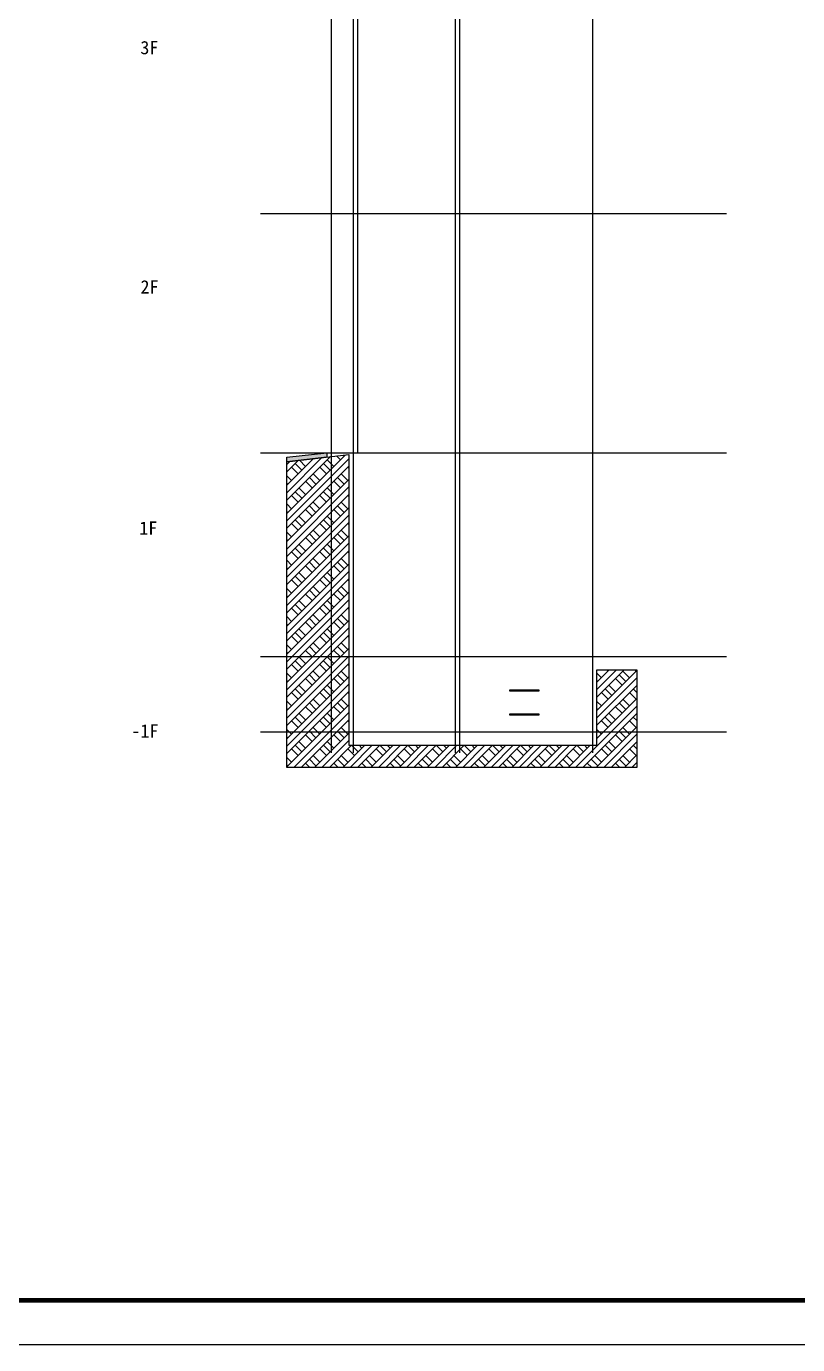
# Model space of a CAD drawing. Extents: x -737978 to 768813, y -372247 to 1140308.
# Drawn here: x 98187 to 115596, y -268610 to -238855 of the extents above; entities that cross this region are included whole.
import ezdxf

# ---------------------------------------------------------------- set-up
doc = ezdxf.new("R2010")
doc.units = 0
doc.header["$LTSCALE"] = 10
doc.header["$MEASUREMENT"] = 0
doc.linetypes.add('DOTE', pattern=[2.42, 2, -0.2, 0.02, -0.2])
doc.layers.get('0').update_dxf_attribs({"linetype": 'CONTINUOUS'})
for name, color, linetype in [('A-WALL-GLAZ', 141, 'CONTINUOUS'), ('DIM_LEAD', 3, 'CONTINUOUS'), ('DOTE', 1, 'DOTE'), ('PUB_TITLE', 4, 'CONTINUOUS'), ('图案填充', 8, 'CONTINUOUS')]:
    doc.layers.add(name, color=color, linetype=linetype)
doc.styles.add('_TCH_DYN', font='')
doc.styles.get('_TCH_DYN').set_extended_font_data('SimSun')

msp = doc.modelspace()

# ---------------------------------------------------------------- hatches: boundary and pattern name
msp.add_hatch(color=256).paths.add_polyline_path([(104066.3, -248680.7), (104066.3, -248580.7), (104966.3, -248480.7), (104966.3, -248580.7)])
at = {"layer": '图案填充'}
h = msp.add_hatch(dxfattribs=at)
h.set_pattern_fill('夯实土壤', color=256, scale=80)
h.set_pattern_definition([(45, (866682.9, -88091.18), (-317.9152, 317.9152), []), (45, (866850.9, -88091.18), (-317.9152, 317.9152), []), (45, (867018.9, -88091.18), (-317.9152, 317.9152), []), (135, (866682.9, -88091.18), (-317.9152, -317.9152), [212, -237.6]), (135, (866766.9, -88007.18), (-317.9152, -317.9152), [212, -237.6]), (135, (866850.9, -87923.18), (-317.9152, -317.9152), [212, -237.6])])
h.paths.add_polyline_path([(104066.3, -248680.7), (105466.3, -248517.7), (105466.3, -255080.7), (111066.3, -255080.7), (111066.3, -253380.7), (111966.3, -253380.7), (111966.3, -255580.7), (104066.3, -255580.7)])

# ---------------------------------------------------------------- linework, layer by layer
at = {"color": 8}
msp.add_lwpolyline([(105666.3, -248480.7), (105666.3, -222380.7)], dxfattribs=at)
for points in [[(104066.3, -248680.7), (104066.3, -248580.7), (104966.3, -248480.7), (104966.3, -248580.7)], [(104066.3, -248680.7), (105466.3, -248517.7), (105466.3, -255080.7), (111066.3, -255080.7), (111066.3, -253380.7), (111966.3, -253380.7), (111966.3, -255580.7), (104066.3, -255580.7)]]:
    msp.add_lwpolyline(points, close=True)
at = {"layer": 'A-WALL-GLAZ'}
for points in [[(109101.1, -253829.9), (109758.1, -253829.9), (109758.1, -253861.7), (109101.1, -253861.7)], [(109101.1, -254373.2), (109758.1, -254373.2), (109758.1, -254405.1), (109101.1, -254405.1)]]:
    msp.add_lwpolyline(points, close=True, dxfattribs=at)
at = {"layer": 'DOTE', "linetype": 'ByBlock'}
for points in [[(105066.3, -219731.9), (105066.3, -255252)], [(105566.3, -219731.9), (105566.3, -255252)], [(107866.3, -219731.9), (107866.3, -255252)], [(107966.3, -219731.9), (107966.3, -255252)], [(110966.3, -219731.9), (110966.3, -255252)], [(103473.5, -243080.7), (113993, -243080.7)], [(103473.5, -248480.7), (113993, -248480.7)], [(103473.5, -253080.7), (113993, -253080.7)], [(103473.5, -254780.7), (113993, -254780.7)]]:
    msp.add_lwpolyline(points, dxfattribs=at)
at = {"layer": 'PUB_TITLE'}
msp.add_lwpolyline([(53474.9, -268609.7), (137574.9, -268609.7), (137574.9, -209209.7), (53474.9, -209209.7)], close=True, dxfattribs=at)
at = {"layer": 'PUB_TITLE', "const_width": 100}
msp.add_lwpolyline([(55974.9, -267609.7), (136574.9, -267609.7), (136574.9, -210209.7), (55974.9, -210209.7)], close=True, dxfattribs=at)

# ---------------------------------------------------------------- texts
at = {"layer": 'DIM_LEAD', "color": 0, "linetype": 'Continuous', "style": '_TCH_DYN'}
for s, p in [('3F', (100759.4, -239483.7)), ('2F', (100762.8, -244885)), ('1F', (100735.9, -250329.8)), ('-1F', (100556.6, -254907.4))]:
    msp.add_text(s, height=300, dxfattribs=at).set_placement(p)

doc.saveas('drawing.dxf')
